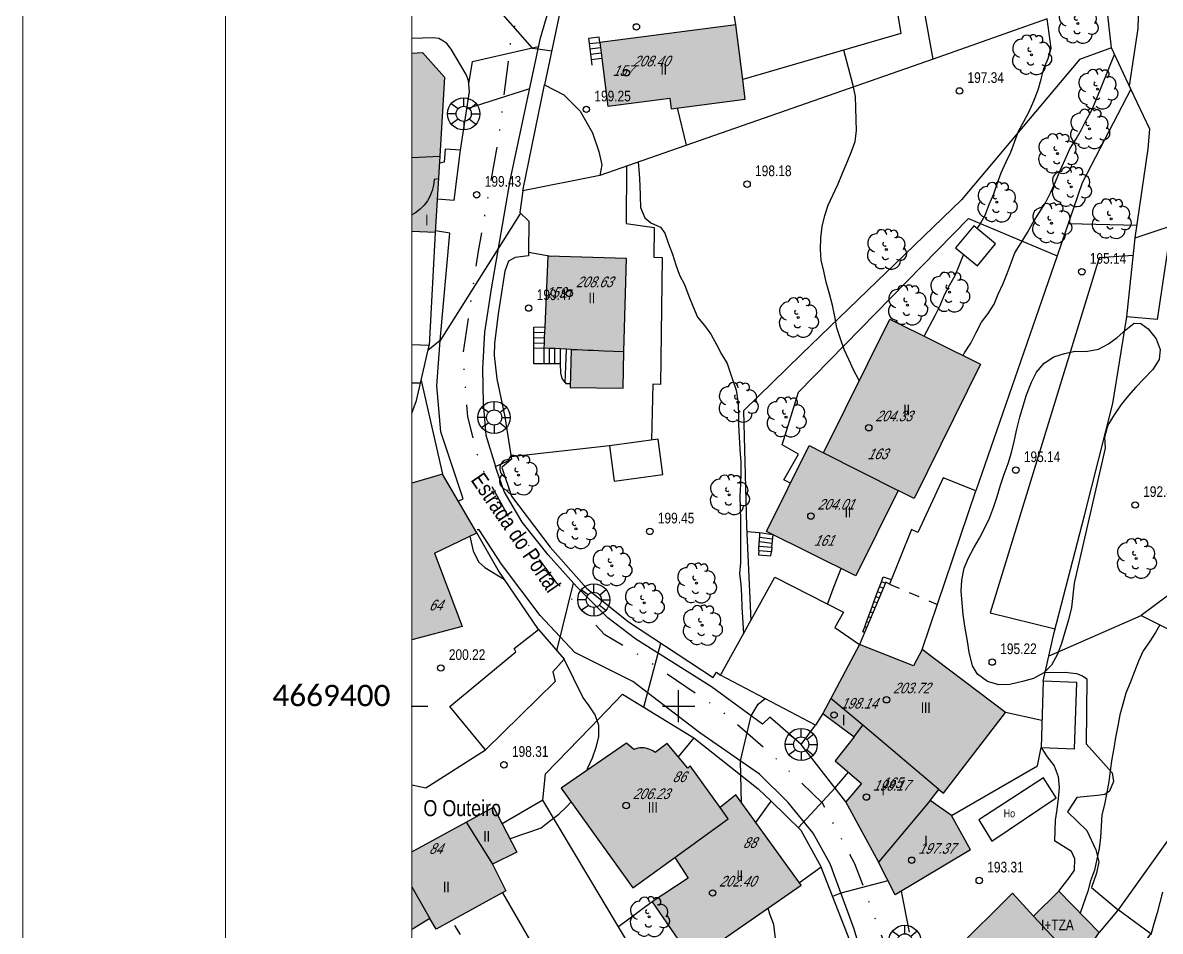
# Model space of a CAD drawing. Header units: metres. Extents: x 523239 to 523998, y 4669208 to 4669802.
# Drawn here: x 523238.5 to 523345.1, y 4669378.9 to 4669464.1 of the extents above; entities that cross this region are included whole.
import ezdxf
from ezdxf.enums import TextEntityAlignment as Align

# ---------------------------------------------------------------- set-up
doc = ezdxf.new("R2010")
doc.units = ezdxf.units.M
doc.header["$MEASUREMENT"] = 0
doc.header["$PDSIZE"] = -1
doc.linetypes.add('DISCONT', pattern=[2, 1, -1])
doc.linetypes.add('MORSE_D', pattern=[31.75, 12.7, -6.35, 0, -6.35, 0, -6.35])
for name, color, linetype in [('023000 Texto lugar', 7, 'Continuous'), ('031006 Cota terreno', 9, 'Continuous'), ('031007 Cota edificio', 7, 'Continuous'), ('032011 Curva cada 1 m', 40, 'Continuous'), ('032015 Curva cada 5 m', 34, 'Continuous'), ('033006 Texto cota terreno', 9, 'Continuous'), ('033007 Texto cota edificio', 9, 'Continuous'), ('052001 Edificacion', 2, 'Continuous'), ('052004 Porche Tejavana', 7, 'Continuous'), ('052006 Division alturas', 9, 'Continuous'), ('052007 Medianera principal', 7, 'Continuous'), ('052016 Cobertizo', 7, 'Continuous'), ('052019 Cubierta edificio auxiliar', 9, 'DISCONT'), ('052020 Edificacion alero', 2, 'Continuous'), ('052024 Horreo', 7, 'Continuous'), ('052027 Edificacion por pie_alero', 2, 'Continuous'), ('052028 Edificacion pie nuevo', 2, 'Continuous'), ('053000 Textos varios', 7, 'Continuous'), ('053006 Texto altura edificio', 7, 'Continuous'), ('053009 Texto altura edificio predominante', 7, 'Continuous'), ('063001 Texto via urbana', 7, 'Continuous'), ('063002 Texto portal', 7, 'Continuous'), ('072001 Borde aglomerado u hormigon', 7, 'Continuous'), ('072004 Bordillo Acera', 1, 'Continuous'), ('072013 Escaleras', 1, 'Continuous'), ('072027 Pavimento', 9, 'Continuous'), ('082001 Valla Alambrada', 7, 'ALAMBRADA'), ('082002 Muro Tapia', 6, 'Continuous'), ('082003 Puerta', 7, 'Continuous'), ('101001 Arbol', 3, 'Continuous'), ('102002 Zona arbolada', 3, 'MASA'), ('102006 Seto', 3, 'SETO'), ('141001 Farola baculo', 7, 'Continuous'), ('192006 Paso cebra', 9, 'Continuous'), ('202001 Eje Calle', 254, 'MORSE_D'), ('990001 Sombreados', 7, 'Continuous'), ('992007 Cuadricula', 7, 'Continuous'), ('993007 Textos cuadricula', 7, 'Continuous')]:
    doc.layers.add(name, color=color, linetype=linetype)
doc.layers.add('992006 Lineas cajetin', color=7, linetype='Continuous', lineweight=0)
doc.styles.add('Legend', font='calibri.ttf')
doc.styles.get("Standard").update_dxf_attribs({"font": 'arial.ttf'})
doc.linetypes.add('ALAMBRADA', pattern='A,3,[131,GEOGRAMA.SHX,S=0.5,R=0,X=0,Y=0],3', length=6)
doc.linetypes.add('MASA', pattern='A,0.0001,[130,GEOGRAMA.SHX,S=0.5,R=180,X=0,Y=0],-2.9', length=2.9001)
doc.linetypes.add('SETO', pattern='A,0,-1.2,1,[135,GEOGRAMA.SHX,S=0.4,R=0,X=0.5,Y=-0.5],1', length=3.2)

# ---------------------------------------------------------------- blocks, each defined once
blk = doc.blocks.new('COTAP')
at = {"color": 0}
blk.add_circle((0, 0), 0.3, dxfattribs=at)
blk = doc.blocks.new('ARBOL')
at = {"color": 0}
blk.add_circle((0, 0), 0.0939, dxfattribs=at)
for centre, radius, start, end in [((-0.9, 0.61), 0.852, 92.28, 254.58), ((-0.45, 1.37), 0.48, 359.2878, 173.6078), ((0.16, 1.55), 0.336, 23.1565, 160.4665), ((0.7, 1.41), 0.384, 301.578, 139.328), ((1.05, 0.46), 0.708, 319.8556, 114.7656), ((-0.15, 0.51), 0.192, 119.14, 310.56), ((1.31, -0.4), 0.612, 235.5275, 62.0275), ((-0.89, -0.54), 0.888, 142.64, 266.54), ((-0.06, -0.61), 0.336, 189.64, 323.88), ((0.48, -1), 0.852, 224.67, 0.24), ((-0.48, -1.08), 0.72, 213.78, 295.32)]:
    blk.add_arc(centre, radius, start, end, dxfattribs=at)
blk = doc.blocks.new('FAROLAG')
at = {"color": 0}
for p, q in [((0, 0.71), (0, 1.51)), ((-0.71, 0), (-1.51, 0)), ((-1.17, 0.96), (-0.51, 0.49)), ((1.17, 0.95), (0.55, 0.45)), ((0.71, 0), (1.51, 0)), ((-1.17, -0.95), (-0.51, -0.48)), ((0, -0.71), (0, -1.51)), ((1.13, -1), (0.51, -0.49))]:
    blk.add_line(p, q, dxfattribs=at)
for radius in [1.51, 0.71]:
    blk.add_circle((0, 0), radius, dxfattribs=at)

msp = doc.modelspace()

# ---------------------------------------------------------------- hatches: boundary and pattern name
at = {"layer": '990001 Sombreados', "true_color": 0xafafaf}
for points in [[(523305.35, 4669463.85), (523292.61, 4669462.22), (523292.67, 4669461.73), (523292.74, 4669461.23), (523292.8, 4669460.73), (523292.87, 4669460.22), (523293.37, 4669456.25), (523299.18, 4669457), (523299.31, 4669456), (523306.24, 4669456.89), (523306, 4669458.75)], [(523275, 4669461.22), (523275, 4669451.43), (523277.62, 4669451.55), (523278.05, 4669458.95), (523276.01, 4669461.26)], [(523275, 4669451.43), (523277.62, 4669451.55), (523277.2, 4669444.39), (523275, 4669444.49)], [(523287.76, 4669442.18), (523287.48, 4669435.55), (523287.46, 4669435.05), (523287.44, 4669434.55), (523287.42, 4669434.05), (523287.4, 4669433.55), (523287.9, 4669433.53), (523288.4, 4669433.51), (523288.93, 4669433.48), (523289.49, 4669433.46), (523289.93, 4669433.44), (523289.84, 4669429.87), (523294.81, 4669429.8), (523294.85, 4669433.24), (523295.12, 4669441.95)], [(523320.55, 4669420.23), (523322.06, 4669419.48), (523328.29, 4669432.06), (523319.77, 4669436.28), (523313.56, 4669423.76)], [(523320.55, 4669420.23), (523316.59, 4669412.22), (523308.24, 4669416.37), (523312.23, 4669424.42), (523313.56, 4669423.76)], [(523275, 4669406.21), (523275, 4669420.89), (523277.86, 4669421.76), (523281.1, 4669416.25), (523277.11, 4669414.35), (523279.71, 4669407.47)], [(523314.26, 4669400.73), (523316.95, 4669405.77), (523322.01, 4669403.79), (523322.82, 4669405.31), (523330.62, 4669399.42), (523324.8, 4669391.83), (523324.39, 4669392.18), (523317.24, 4669398.21)], [(523316.45, 4669397.12), (523317.24, 4669398.21), (523314.26, 4669400.73), (523313.5, 4669399.3)], [(523316.45, 4669397.12), (523314.66, 4669394.87), (523317.12, 4669392.76), (523315.67, 4669391.03), (523318.72, 4669385.41), (523318.73, 4669385.39), (523323.56, 4669391.16), (523324.39, 4669392.18), (523317.24, 4669398.21)], [(523303.9, 4669390.49), (523301.09, 4669394.41), (523300.85, 4669394.18), (523298.91, 4669396.51), (523297.79, 4669395.66), (523297.63, 4669395.77), (523297.47, 4669395.87), (523297.29, 4669395.95), (523297.11, 4669396.01), (523296.92, 4669396.05), (523296.73, 4669396.08), (523296.54, 4669396.09), (523296.35, 4669396.08), (523296.16, 4669396.05), (523295.98, 4669396), (523295.8, 4669395.93), (523295.1, 4669396.54), (523288.99, 4669392.32), (523295.71, 4669382.97), (523299.64, 4669385.81), (523304.65, 4669389.44)], [(523303.9, 4669390.49), (523305.35, 4669391.69), (523311.49, 4669383.21), (523301.3, 4669376.15), (523297.51, 4669381.66), (523300.9, 4669383.89), (523299.64, 4669385.81), (523304.65, 4669389.44)], [(523275, 4669383.06), (523275, 4669386.35), (523280.08, 4669389.12), (523282.66, 4669390.52), (523283.46, 4669388.96), (523284.83, 4669386.31), (523282.56, 4669385.19), (523283.82, 4669382.68), (523278.75, 4669379.92), (523277.27, 4669379.11), (523276.7, 4669380.1)], [(523318.73, 4669385.39), (523320.27, 4669382.33), (523327.33, 4669386.52), (523325.57, 4669389.76), (523323.56, 4669391.16)], [(523275, 4669379.06), (523275, 4669383.06), (523276.7, 4669380.1), (523275.22, 4669379.2)], [(523339.4, 4669378.77), (523335.62, 4669382.65), (523333.26, 4669380.32), (523331.27, 4669382.48), (523325.86, 4669377.09), (523325.14, 4669376.38), (523326.23, 4669375), (523324.67, 4669373.51), (523328.71, 4669368.74), (523330.22, 4669370.28), (523330.88, 4669370.94), (523336.59, 4669376.73), (523337.49, 4669375.93)]]:
    msp.add_hatch(color=253, dxfattribs=at).paths.add_polyline_path(points, flags=0)

# ---------------------------------------------------------------- linework, layer by layer
at = {"layer": '032011 Curva cada 1 m'}
for points, elevation in [([(523344.07, 4669482.08), (523344.19, 4669480.58), (523344.2, 4669479.47), (523344.2, 4669478.41), (523344.19, 4669477.38), (523344.13, 4669476.36), (523344.03, 4669475.26), (523343.92, 4669474.26), (523343.85, 4669473.16), (523343.76, 4669472), (523343.69, 4669470.95), (523343.57, 4669469.93), (523343.43, 4669468.75), (523343.34, 4669467.71), (523343.27, 4669466.64), (523343.17, 4669465.63), (523343.06, 4669464.61), (523343.02, 4669463.51), (523342.22, 4669458.15)], 194), ([(523276.45, 4669472.9), (523286.29, 4669461.69), (523286.8, 4669461.61), (523288.11, 4669461.44)], 199), ([(523327.97, 4669444.77), (523328.18, 4669445.1), (523328.71, 4669446.01), (523329.09, 4669447.03), (523329.53, 4669448.03), (523329.88, 4669449.04), (523330.21, 4669449.99), (523330.69, 4669451.03), (523331.12, 4669451.94), (523331.48, 4669452.88), (523331.83, 4669453.9), (523332.35, 4669454.81), (523332.85, 4669455.73), (523333.27, 4669456.75), (523333.67, 4669457.76), (523333.97, 4669458.76), (523334.22, 4669459.78), (523334.63, 4669460.71), (523334.9, 4669461.68), (523334.51, 4669464.42)], 197), ([(523316.92, 4669430.54), (523316.38, 4669431.52), (523315.95, 4669432.5), (523315.51, 4669433.42), (523315.16, 4669434.42), (523314.82, 4669435.45), (523314.63, 4669436.52), (523314.41, 4669437.58), (523314.14, 4669438.65), (523313.83, 4669439.74), (523313.59, 4669440.77), (523313.34, 4669441.79), (523313.3, 4669442.82), (523313.31, 4669443.91), (523313.43, 4669444.96), (523313.68, 4669445.99), (523314.01, 4669446.97), (523314.46, 4669447.89), (523314.94, 4669448.96), (523315.36, 4669449.97), (523315.79, 4669451), (523316.19, 4669451.98), (523316.54, 4669452.92), (523316.66, 4669453.95), (523316.63, 4669454.97), (523316.59, 4669456.1), (523316.57, 4669457.15), (523316.35, 4669458.17), (523315.46, 4669461.49)], 198), ([(523326.66, 4669432.87), (523326.78, 4669433.12), (523327.36, 4669434.01), (523327.88, 4669435.02), (523328.37, 4669435.99), (523329.01, 4669436.8), (523329.57, 4669437.68), (523329.95, 4669438.62), (523330.41, 4669439.62), (523330.79, 4669440.56), (523331.16, 4669441.55), (523331.51, 4669442.49), (523332.08, 4669443.42), (523332.67, 4669444.41), (523333.18, 4669445.3), (523333.77, 4669446.24), (523334.38, 4669447.18), (523334.87, 4669448.17), (523335.3, 4669449.16), (523335.74, 4669450.22), (523336.2, 4669451.24), (523336.66, 4669452.23), (523337.21, 4669453.12), (523337.7, 4669454), (523338.18, 4669454.92), (523338.7, 4669455.86), (523339.13, 4669456.84), (523340.84, 4669461.08)], 196), ([(523296.2, 4669450.98), (523296.3, 4669449.92), (523296.36, 4669448.85), (523296.38, 4669447.8), (523296.44, 4669446.75), (523296.84, 4669445.78), (523297.39, 4669445.32), (523298.31, 4669444.91), (523298.69, 4669444.33), (523299.05, 4669443.35), (523299.42, 4669442.36), (523299.75, 4669441.36), (523300.09, 4669440.41), (523300.54, 4669439.51), (523300.95, 4669438.43), (523301.36, 4669437.42), (523301.77, 4669436.45), (523302.43, 4669435.67), (523303.03, 4669434.86), (523303.55, 4669433.91), (523304.01, 4669433), (523304.55, 4669432.13), (523304.59, 4669432.02), (523305.05, 4669430.61), (523305.4, 4669429.61), (523305.55, 4669428.6), (523305.61, 4669427.48), (523305.62, 4669426.34), (523305.68, 4669425.25), (523305.73, 4669424.07), (523305.82, 4669422.91), (523305.82, 4669421.83), (523305.78, 4669420.81), (523305.74, 4669419.68), (523305.76, 4669418.6), (523305.8, 4669417.48), (523305.78, 4669416.45), (523305.79, 4669415.43), (523305.79, 4669414.43), (523305.79, 4669413.43), (523305.71, 4669412.43), (523305.82, 4669411.41), (523305.89, 4669410.36), (523305.93, 4669409.32), (523306.07, 4669406.77)], 199), ([(523285.17, 4669446.22), (523277.66, 4669434.27), (523276.51, 4669433.33)], 199), ([(523323, 4669434.68), (523324.03, 4669436.61), (523324.49, 4669437.57), (523324.92, 4669438.56), (523325.4, 4669439.5), (523325.91, 4669440.36), (523326.3, 4669441.38), (523326.7, 4669442.31), (523326.71, 4669442.34)], 197), ([(523275.88, 4669430.54), (523277.86, 4669421.76)], 199), ([(523280.43, 4669415.93), (523280.76, 4669414.52), (523281.28, 4669413.49), (523281.85, 4669413.01), (523283.69, 4669411.87)], 199), ([(523313.96, 4669409.56), (523314.1, 4669409.98), (523314.48, 4669411), (523314.85, 4669411.98), (523315.22, 4669412.9)], 196), ([(523288.6, 4669405.19), (523290.14, 4669411.53)], 198), ([(523345.09, 4669407.62), (523344.67, 4669406.89), (523344.1, 4669406.04), (523343.52, 4669405.18), (523343.08, 4669404.21), (523342.71, 4669403.24), (523342.29, 4669402.2), (523341.89, 4669401.21), (523341.62, 4669400.18), (523341.34, 4669399.2), (523341.15, 4669398.17), (523340.94, 4669397.05), (523340.77, 4669396.07), (523340.58, 4669395.06), (523340.43, 4669393.95), (523340.29, 4669392.93), (523340.11, 4669391.91), (523339.9, 4669390.79), (523339.64, 4669389.8), (523339.58, 4669388.75), (523339.53, 4669387.69), (523339.39, 4669386.65), (523339.19, 4669385.65), (523338.97, 4669384.63), (523338.57, 4669383.64), (523338.32, 4669382.67), (523337.61, 4669380.6)], 192), ([(523296.73, 4669399.92), (523298.34, 4669405.91)], 197), ([(523291.4, 4669393.98), (523291.49, 4669394.23), (523291.92, 4669395.17), (523292.28, 4669396.16), (523292.53, 4669397.13), (523292.51, 4669398.2), (523292.19, 4669399.2), (523291.62, 4669400.03), (523291.02, 4669400.84), (523289.27, 4669404.42)], 198), ([(523305.9, 4669390.92), (523305.78, 4669394.87), (523306.79, 4669399.09), (523307.46, 4669400.18), (523308.09, 4669400.72)], 196), ([(523333.95, 4669396.12), (523334.52, 4669395.25), (523335.18, 4669394.4), (523335.57, 4669393.4), (523335.64, 4669392.38), (523335.56, 4669391.35), (523335.42, 4669390.32), (523335.26, 4669389.31), (523335.21, 4669387.37)], 193), ([(523284.19, 4669387.55), (523285.12, 4669387.91), (523286.14, 4669388.26), (523287.11, 4669388.61), (523287.91, 4669389.21), (523288.78, 4669389.88), (523289.53, 4669390.58), (523289.92, 4669391.03)], 198), ([(523319.61, 4669383.63), (523315.2, 4669382.46), (523314.42, 4669382.17)], 194), ([(523345.34, 4669382.58), (523345.08, 4669381.59), (523344.83, 4669380.62), (523344.53, 4669379.59), (523344.23, 4669378.55)], 191), ([(523309.13, 4669374.16), (523309.15, 4669374.26), (523309.23, 4669375.27), (523309.26, 4669376.36), (523309.2, 4669377.42), (523309.03, 4669378.47), (523308.91, 4669379.52), (523308.55, 4669380.5), (523308.39, 4669381.06)], 196)]:
    msp.add_lwpolyline(points, dxfattribs=dict(at, elevation=elevation))
at = {"layer": '032015 Curva cada 5 m', "elevation": 195}
msp.add_lwpolyline([(523311.23, 4669388.62), (523314.66, 4669392.33), (523315.9, 4669393.8)], dxfattribs=at)
at = {"layer": '052001 Edificacion', "flags": 128}
msp.add_lwpolyline([(523275, 4669386.35), (523280.08, 4669389.12), (523282.66, 4669390.52), (523283.46, 4669388.96)], dxfattribs=at)
at = {"layer": '052004 Porche Tejavana', "flags": 128}
for points in [[(523292.61, 4669449.73), (523285.4, 4669448.29), (523287.44, 4669458.24), (523289.25, 4669457.31), (523290.76, 4669455.76), (523291.92, 4669453.75), (523292.52, 4669451.99), (523292.8, 4669450.75), (523292.61, 4669449.73)], [(523346.14, 4669445.01), (523344.83, 4669436.24), (523341.99, 4669436.5), (523342.78, 4669443.89), (523346.14, 4669445.01)], [(523298.08, 4669425.02), (523293.51, 4669424.4), (523293.96, 4669421.09), (523298.53, 4669421.71), (523298.08, 4669425.02)], [(523322.82, 4669405.31), (523327.84, 4669420.18), (523324.78, 4669421.41), (523322.4, 4669416.28), (523321.82, 4669416.57), (523319.75, 4669411.45), (523319.4, 4669411.61), (523316.95, 4669405.77)], [(523356.16, 4669407.56), (523350.49, 4669409.95), (523350.93, 4669412.36), (523352.52, 4669414.04), (523351.87, 4669414.84), (523343.32, 4669408.5), (523352.49, 4669403.92), (523353.51, 4669406.04), (523356.15, 4669405), (523357.04, 4669406.87)], [(523313.5, 4669399.3), (523312.83, 4669398.21), (523303.93, 4669402.92), (523309.01, 4669412.08), (523315.44, 4669408.81), (523314.64, 4669407.37), (523316.95, 4669405.77)], [(523337.09, 4669396.01), (523337.31, 4669402.22), (523334.16, 4669402.33), (523333.95, 4669396.12), (523337.09, 4669396.01)], [(523307.24, 4669389.08), (523308.67, 4669391.09), (523311.46, 4669388.39), (523313.35, 4669384.91)], [(523313.35, 4669384.91), (523311.33, 4669383.43)]]:
    msp.add_lwpolyline(points, dxfattribs=at)
at = {"layer": '052006 Division alturas', "flags": 128}
for points in [[(523277.5, 4669449.42), (523277.1, 4669449.36), (523277.04, 4669448.84), (523276.91, 4669448.33), (523276.72, 4669447.84), (523276.46, 4669447.38), (523276.15, 4669446.95), (523275.78, 4669446.58), (523275.36, 4669446.25), (523275, 4669446.05)], [(523289.93, 4669433.44), (523289.99, 4669433.44), (523290.49, 4669433.42), (523290.98, 4669433.4), (523291.48, 4669433.38), (523291.98, 4669433.36), (523292.48, 4669433.34), (523292.98, 4669433.32), (523294.85, 4669433.24)], [(523280.08, 4669389.12), (523282.56, 4669385.19)], [(523333.26, 4669380.32), (523336.59, 4669376.73)]]:
    msp.add_lwpolyline(points, dxfattribs=at)
at = {"layer": '052007 Medianera principal', "flags": 128}
for points in [[(523275, 4669451.43), (523277.62, 4669451.55)], [(523313.56, 4669423.76), (523320.55, 4669420.23)], [(523317.24, 4669398.21), (523314.26, 4669400.73)], [(523316.45, 4669397.12), (523317.24, 4669398.21)], [(523324.39, 4669392.18), (523317.24, 4669398.21)], [(523299.64, 4669385.81), (523304.65, 4669389.44), (523303.9, 4669390.49)], [(523323.56, 4669391.16), (523318.73, 4669385.39)], [(523275, 4669383.06), (523276.7, 4669380.1)]]:
    msp.add_lwpolyline(points, dxfattribs=at)
at = {"layer": '052016 Cobertizo', "flags": 128}
for points in [[(523319.9, 4669468.56), (523320.83, 4669463.05), (523306, 4669458.75)], [(523305.35, 4669463.85), (523304.88, 4669466.77), (523306.83, 4669467.04)], [(523327.99, 4669441.29), (523329.69, 4669443.35), (523327.66, 4669445.03), (523325.95, 4669442.97), (523327.99, 4669441.29)], [(523277.2, 4669444.39), (523276.62, 4669433.81), (523275, 4669433.88)], [(523289.27, 4669404.42), (523288.21, 4669403.22), (523288.42, 4669402.3), (523281.91, 4669395.9), (523278.56, 4669399.96), (523284.76, 4669405.09), (523284.58, 4669405.41), (523286.86, 4669407.19), (523289.27, 4669404.42)], [(523283.49, 4669382.5), (523288.82, 4669373.31), (523289.41, 4669373.59), (523292.41, 4669368.5), (523290.76, 4669367.73), (523293.04, 4669364.07), (523291.56, 4669363.26), (523294.83, 4669358.12), (523294.06, 4669357.55), (523294.27, 4669357.1), (523290.84, 4669354.6), (523285.06, 4669362.89)], [(523337.71, 4669376.26), (523340.81, 4669373.86), (523344.23, 4669378.66), (523341.17, 4669380.92), (523339.4, 4669378.77)]]:
    msp.add_lwpolyline(points, dxfattribs=at)
at = {"layer": '052019 Cubierta edificio auxiliar', "flags": 128}
for points in [[(523319.75, 4669411.45), (523324.25, 4669409.54)], [(523282.66, 4669373.45), (523278.75, 4669379.92)]]:
    msp.add_lwpolyline(points, dxfattribs=at)
at = {"layer": '052020 Edificacion alero', "flags": 128}
for points in [[(523277.2, 4669444.39), (523275, 4669444.49)], [(523313.56, 4669423.76), (523319.77, 4669436.28), (523328.29, 4669432.06), (523322.06, 4669419.48), (523320.55, 4669420.23)], [(523308.24, 4669416.37), (523312.23, 4669424.42), (523313.56, 4669423.76)], [(523320.55, 4669420.23), (523316.59, 4669412.22), (523308.24, 4669416.37)], [(523277.11, 4669414.35), (523279.71, 4669407.47), (523275, 4669406.21)], [(523324.39, 4669392.18), (523324.8, 4669391.83), (523330.62, 4669399.42), (523322.82, 4669405.31), (523322.01, 4669403.79), (523316.95, 4669405.77), (523314.26, 4669400.73)], [(523314.26, 4669400.73), (523313.5, 4669399.3), (523316.45, 4669397.12)], [(523316.45, 4669397.12), (523314.66, 4669394.87), (523317.12, 4669392.76), (523315.67, 4669391.03)], [(523303.9, 4669390.49), (523301.09, 4669394.41), (523300.85, 4669394.18), (523298.91, 4669396.51), (523297.79, 4669395.66), (523297.63, 4669395.77), (523297.47, 4669395.87), (523297.29, 4669395.95), (523297.11, 4669396.01), (523296.92, 4669396.05), (523296.73, 4669396.08), (523296.54, 4669396.09), (523296.35, 4669396.08), (523296.16, 4669396.05), (523295.98, 4669396), (523295.8, 4669395.93), (523295.1, 4669396.54), (523288.99, 4669392.32)], [(523288.99, 4669392.32), (523295.71, 4669382.97), (523299.64, 4669385.81)], [(523299.64, 4669385.81), (523300.9, 4669383.89), (523297.51, 4669381.66), (523301.3, 4669376.15), (523311.49, 4669383.21), (523305.35, 4669391.69), (523303.9, 4669390.49)], [(523323.56, 4669391.16), (523324.39, 4669392.18)], [(523327.33, 4669386.52), (523325.57, 4669389.76), (523323.56, 4669391.16)]]:
    msp.add_lwpolyline(points, dxfattribs=at)
at = {"layer": '052024 Horreo', "flags": 128}
msp.add_lwpolyline([(523335.38, 4669391.41), (523334.18, 4669393.29), (523328.11, 4669389.33), (523329.34, 4669387.36), (523335.38, 4669391.41)], dxfattribs=at)
at = {"layer": '052027 Edificacion por pie_alero', "flags": 128}
for points in [[(523305.35, 4669463.85), (523292.61, 4669462.22), (523292.67, 4669461.73), (523292.74, 4669461.23), (523292.8, 4669460.73), (523292.87, 4669460.22), (523293.37, 4669456.25), (523299.18, 4669457), (523299.31, 4669456), (523306.24, 4669456.89), (523306, 4669458.75), (523305.35, 4669463.85)], [(523289.93, 4669433.44), (523289.49, 4669433.46), (523288.93, 4669433.48), (523288.4, 4669433.51), (523287.9, 4669433.53), (523287.4, 4669433.55), (523287.42, 4669434.05), (523287.44, 4669434.55), (523287.46, 4669435.05), (523287.48, 4669435.55), (523287.76, 4669442.18)], [(523283.46, 4669388.96), (523284.83, 4669386.31), (523282.56, 4669385.19), (523283.82, 4669382.68), (523278.75, 4669379.92), (523277.27, 4669379.11), (523276.7, 4669380.1)], [(523339.4, 4669378.77), (523335.62, 4669382.65), (523333.26, 4669380.32), (523331.27, 4669382.48), (523325.86, 4669377.09), (523325.14, 4669376.38), (523326.23, 4669375), (523324.67, 4669373.51), (523328.71, 4669368.74), (523330.22, 4669370.28), (523330.88, 4669370.94), (523336.59, 4669376.73), (523337.49, 4669375.93), (523339.4, 4669378.77)], [(523276.7, 4669380.1), (523275.22, 4669379.2), (523275, 4669379.06)]]:
    msp.add_lwpolyline(points, dxfattribs=at)
at = {"layer": '052028 Edificacion pie nuevo', "flags": 128}
for points in [[(523275, 4669461.22), (523276.01, 4669461.26), (523278.05, 4669458.95), (523277.62, 4669451.55)], [(523277.62, 4669451.55), (523277.2, 4669444.39)], [(523289.93, 4669433.44), (523289.84, 4669429.87), (523294.81, 4669429.8), (523294.85, 4669433.24), (523295.12, 4669441.95), (523287.76, 4669442.18)], [(523277.11, 4669414.35), (523281.1, 4669416.25), (523277.86, 4669421.76), (523275, 4669420.89)], [(523318.73, 4669385.39), (523318.72, 4669385.41), (523315.67, 4669391.03)], [(523327.33, 4669386.52), (523320.27, 4669382.33), (523318.73, 4669385.39)]]:
    msp.add_lwpolyline(points, dxfattribs=at)
at = {"layer": '072001 Borde aglomerado u hormigon', "flags": 128}
for points in [[(523279.35, 4669419.21), (523279.82, 4669419.44), (523277.72, 4669425.7), (523277.33, 4669430.02), (523277.66, 4669434.27), (523278.57, 4669444.34)], [(523311.48, 4669396.41), (523308.53, 4669398.97), (523307.87, 4669398.3), (523303.07, 4669401.82), (523295.99, 4669406.29), (523293.38, 4669408.27), (523290.45, 4669411.18), (523287.76, 4669414.19), (523285.34, 4669417.26), (523283.64, 4669420.12), (523282.96, 4669422.1), (523282.84, 4669422.48)], [(523318.59, 4669371.86), (523316.44, 4669379.09), (523314.18, 4669385.23), (523312.59, 4669388.1), (523310.26, 4669390.97), (523307.58, 4669393.62), (523301.99, 4669397.51), (523295.72, 4669402.31), (523290.26, 4669405.03), (523287.03, 4669408.49), (523283.4, 4669413.32), (523281.3, 4669416.53), (523281.11, 4669416.54)], [(523311.48, 4669396.41), (523312.83, 4669398.21)], [(523315.67, 4669391.03), (523311.48, 4669396.41)]]:
    msp.add_lwpolyline(points, dxfattribs=at)
at = {"layer": '072004 Bordillo Acera', "flags": 128}
for points in [[(523318.55, 4669561.16), (523317.04, 4669561.84), (523311.54, 4669538.69), (523308.96, 4669527.38), (523306.43, 4669514.85), (523303.9, 4669507.14), (523298.86, 4669491.48), (523293.1, 4669472.68), (523288.02, 4669466.01), (523286.99, 4669462.5), (523284.22, 4669449.42), (523282.44, 4669439.13), (523281.81, 4669435.07), (523281.62, 4669431.63), (523281.67, 4669428.4), (523281.95, 4669425.39), (523282.84, 4669422.48), (523284.34, 4669423.14)], [(523279.57, 4669452.12), (523280.39, 4669457.62), (523280.3, 4669458.64), (523280.1, 4669459.2), (523278.69, 4669461.59), (523278.28, 4669462.12), (523277.91, 4669462.36), (523277.53, 4669462.58), (523277, 4669462.64), (523275, 4669462.57)]]:
    msp.add_lwpolyline(points, dxfattribs=at)
at = {"layer": '072013 Escaleras', "flags": 128}
for points in [[(523291.62, 4669462.1), (523292.61, 4669462.22), (523292.55, 4669462.72), (523291.56, 4669462.59), (523291.62, 4669462.1)], [(523291.62, 4669462.1), (523291.68, 4669461.6)], [(523291.68, 4669461.6), (523292.67, 4669461.73)], [(523291.68, 4669461.6), (523291.75, 4669461.1)], [(523291.75, 4669461.1), (523292.74, 4669461.23)], [(523291.75, 4669461.1), (523291.81, 4669460.61)], [(523291.81, 4669460.61), (523292.8, 4669460.73)], [(523291.81, 4669460.61), (523291.87, 4669460.09)], [(523286.42, 4669435.04), (523286.42, 4669435.54), (523287.48, 4669435.55)], [(523286.42, 4669435.04), (523287.46, 4669435.05)], [(523286.42, 4669434.54), (523286.42, 4669435.04)], [(523286.42, 4669434.54), (523287.44, 4669434.55)], [(523286.42, 4669434.04), (523286.42, 4669434.54)], [(523286.42, 4669434.04), (523287.42, 4669434.05)], [(523286.42, 4669433.54), (523286.42, 4669434.04)], [(523287.41, 4669432.09), (523287.4, 4669433.55), (523286.42, 4669433.54)], [(523287.41, 4669432.09), (523286.42, 4669432.09), (523286.42, 4669433.54)], [(523287.91, 4669432.08), (523287.9, 4669433.53)], [(523288.41, 4669432.08), (523288.4, 4669433.51)], [(523288.94, 4669432.08), (523288.93, 4669433.48)], [(523289.36, 4669430.33), (523289.42, 4669431.85), (523289.49, 4669433.46)], [(523287.91, 4669432.08), (523287.41, 4669432.09)], [(523288.41, 4669432.08), (523287.91, 4669432.08)], [(523288.94, 4669432.08), (523288.41, 4669432.08)], [(523289.36, 4669430.33), (523289.1, 4669430.7), (523288.96, 4669431.26), (523288.94, 4669432.08)], [(523289.36, 4669430.33), (523289.43, 4669430.23), (523289.86, 4669430.23)], [(523308.73, 4669414.89), (523308.84, 4669416.07), (523307.56, 4669416.26), (523307.53, 4669415.43)], [(523307.55, 4669415.84), (523308.8, 4669415.68)], [(523307.5, 4669414.6), (523307.53, 4669415.43)], [(523307.52, 4669415.01), (523308.73, 4669414.89)], [(523307.53, 4669415.43), (523308.76, 4669415.28)], [(523308.73, 4669414.89), (523308.69, 4669414.49)], [(523307.5, 4669414.6), (523307.49, 4669414.18), (523308.65, 4669414.1), (523308.69, 4669414.49)], [(523307.5, 4669414.6), (523308.69, 4669414.49)], [(523318.81, 4669411.19), (523318.99, 4669411.66)], [(523318.99, 4669411.66), (523319.16, 4669412.13), (523319.91, 4669411.86)], [(523319.36, 4669411.52), (523318.99, 4669411.66)], [(523318.29, 4669409.78), (523318.64, 4669410.72)], [(523318.64, 4669410.72), (523318.81, 4669411.19)], [(523318.98, 4669410.6), (523318.64, 4669410.72)], [(523319.17, 4669411.06), (523318.81, 4669411.19)], [(523318.12, 4669409.31), (523318.29, 4669409.78)], [(523318.59, 4669409.67), (523318.29, 4669409.78)], [(523318.78, 4669410.14), (523318.47, 4669410.25)], [(523317.61, 4669407.91), (523318.12, 4669409.31)], [(523318.01, 4669408.29), (523317.78, 4669408.37)], [(523318.2, 4669408.75), (523317.95, 4669408.84)], [(523318.39, 4669409.21), (523318.12, 4669409.31)], [(523317.43, 4669406.91), (523317.26, 4669406.97), (523317.43, 4669407.44)], [(523317.43, 4669407.44), (523317.61, 4669407.91)], [(523317.62, 4669407.37), (523317.43, 4669407.44)], [(523317.81, 4669407.83), (523317.61, 4669407.91)]]:
    msp.add_lwpolyline(points, dxfattribs=at)
at = {"layer": '072027 Pavimento', "flags": 128}
for points in [[(523295.12, 4669450.61), (523295.08, 4669445.23), (523297.72, 4669444.87), (523297.68, 4669442.1), (523298.46, 4669442.07), (523298.29, 4669430.15), (523297.58, 4669430.19), (523297.46, 4669424.94)], [(523342.95, 4669445.04), (523336.51, 4669445.22)], [(523342.6, 4669442.25), (523339.41, 4669442.01), (523329.2, 4669408.74), (523335.28, 4669407.25)], [(523293.51, 4669424.4), (523284.31, 4669423.36)], [(523334.35, 4669403.16), (523336.22, 4669403.19), (523337.27, 4669403.05), (523337.84, 4669402.85), (523338.23, 4669402.57), (523338.19, 4669396.46), (523340.61, 4669393.74), (523340.73, 4669392.93), (523340.38, 4669392.04), (523339.94, 4669391.73), (523339.23, 4669391.63), (523337.29, 4669391.44), (523336.43, 4669390.08), (523338.23, 4669388.33), (523339.08, 4669386.52), (523339.36, 4669385.41), (523339.15, 4669384.33), (523338.67, 4669383), (523341.17, 4669380.92)], [(523334.04, 4669398.67), (523330.62, 4669399.42)]]:
    msp.add_lwpolyline(points, dxfattribs=at)
at = {"layer": '082001 Valla Alambrada', "flags": 128}
for points in [[(523323.84, 4669460.66), (523322.22, 4669469.63)], [(523340.55, 4669461.7), (523340.03, 4669466.46)], [(523334.51, 4669464.42), (523323.84, 4669460.66)], [(523340.55, 4669461.7), (523337.57, 4669460.6), (523326.51, 4669447.46), (523311.51, 4669432.98), (523306.08, 4669427.67), (523306.37, 4669416.88), (523306.76, 4669408.03)], [(523342.37, 4669457.85), (523340.55, 4669461.7)], [(523323.84, 4669460.66), (523313.3, 4669456.95), (523292.61, 4669449.73)], [(523342.37, 4669457.85), (523337.82, 4669449.04), (523335.47, 4669442.21)], [(523344, 4669452.23), (523344.14, 4669454.09), (523342.37, 4669457.85)], [(523300.74, 4669452.57), (523299.89, 4669456.08)], [(523309.7, 4669424.49), (523311.23, 4669429.43), (523327.15, 4669445.72), (523335.47, 4669442.21)], [(523335.47, 4669442.21), (523334.04, 4669438.06), (523327.84, 4669420.18)]]:
    msp.add_lwpolyline(points, dxfattribs=at)
at = {"layer": '082002 Muro Tapia', "flags": 128}
for points in [[(523304.88, 4669466.77), (523295.61, 4669465.03), (523288.83, 4669464.9), (523287.44, 4669458.24)], [(523277.39, 4669447.57), (523278.98, 4669447.43), (523279.57, 4669452.12), (523278.11, 4669452.21), (523278.02, 4669450.98), (523277.58, 4669450.91)], [(523342.78, 4669443.89), (523344, 4669452.23)], [(523285.4, 4669448.29), (523285.12, 4669446.27), (523285.96, 4669445.46)], [(523278.57, 4669444.34), (523277.21, 4669444.57)], [(523284.67, 4669442.05), (523284.07, 4669441.71), (523283.72, 4669440.77), (523283.09, 4669436.78), (523282.74, 4669433.99), (523282.72, 4669432.86), (523282.98, 4669430.68), (523283.7, 4669427.11)], [(523334.16, 4669402.33), (523335.19, 4669406.92), (523338.02, 4669417.88), (523340.67, 4669428.38), (523341.99, 4669436.5)], [(523275.82, 4669430.27), (523276.62, 4669433.81)], [(523275.82, 4669430.27), (523275, 4669430.27)], [(523275.45, 4669428.64), (523275.82, 4669430.27)], [(523310.49, 4669420.91), (523309.84, 4669421.2), (523311.24, 4669423.63), (523309.7, 4669424.49)], [(523307.56, 4669416.26), (523306.39, 4669416.34)], [(523286.86, 4669407.19), (523283.09, 4669412.76)], [(523334.7, 4669404.73), (523343.32, 4669408.5)], [(523358.52, 4669405.18), (523341.17, 4669380.92)], [(523294.75, 4669401.13), (523301.42, 4669397.04), (523299.96, 4669395.25)], [(523294.36, 4669379.32), (523287.28, 4669391.19), (523287.54, 4669393.65), (523291.74, 4669398)], [(523275, 4669392.64), (523276.3, 4669392.34), (523281.91, 4669395.9)], [(523325.57, 4669389.76), (523333.61, 4669394.42), (523333.95, 4669396.12)], [(523307.46, 4669392.24), (523308.67, 4669391.09)], [(523335.62, 4669382.65), (523336.68, 4669384.04), (523337.08, 4669384.64), (523337.11, 4669385.68), (523336.8, 4669386.37), (523335.21, 4669387.37)], [(523323.08, 4669359.68), (523318.85, 4669369.45), (523316.59, 4669376.6), (523313.35, 4669384.91)], [(523297.51, 4669381.66), (523294.36, 4669379.32)], [(523309.64, 4669354.32), (523296.57, 4669375.62), (523294.36, 4669379.32)]]:
    msp.add_lwpolyline(points, dxfattribs=at)
at = {"layer": '082003 Puerta', "flags": 128}
for points in [[(523285.96, 4669445.46), (523285.94, 4669442.56)], [(523285.94, 4669442.56), (523285.94, 4669442.2), (523284.67, 4669442.05)], [(523285.94, 4669442.56), (523288.06, 4669442.17)], [(523275, 4669427.46), (523275.45, 4669428.64)], [(523283.7, 4669427.11), (523284.34, 4669423.14)], [(523283.09, 4669412.76), (523281.1, 4669416.25)], [(523291.74, 4669398), (523294.75, 4669401.13)], [(523301.42, 4669397.04), (523307.46, 4669392.24)], [(523287.28, 4669391.19), (523283.46, 4669388.96)], [(523320.84, 4669382.67), (523321.6, 4669378.81)]]:
    msp.add_lwpolyline(points, dxfattribs=at)
at = {"layer": '102002 Zona arbolada', "flags": 128}
msp.add_lwpolyline([(523337.07, 4669411.54), (523336.79, 4669409.25), (523336.51, 4669408.08), (523336.19, 4669406.95), (523335.88, 4669405.88), (523335.5, 4669404.88), (523334.92, 4669403.84), (523334.21, 4669403.12), (523333.25, 4669402.6), (523332.21, 4669402.3), (523331.02, 4669402.04), (523329.99, 4669402), (523328.95, 4669402.32), (523328.01, 4669402.99), (523327.52, 4669403.79), (523327.22, 4669405.05), (523327.05, 4669406.09), (523326.82, 4669407.51), (523326.65, 4669408.6), (523326.55, 4669409.67), (523326.48, 4669410.77), (523326.53, 4669411.8), (523326.75, 4669412.93), (523327.14, 4669413.91), (523327.65, 4669414.85), (523328.19, 4669415.75), (523328.67, 4669416.73), (523329.12, 4669417.63), (523329.5, 4669418.61), (523329.85, 4669419.64), (523330.16, 4669420.71), (523330.51, 4669421.75), (523330.86, 4669422.75), (523331.18, 4669423.79), (523331.43, 4669424.82), (523331.68, 4669425.95), (523331.97, 4669427.09), (523332.28, 4669428.15), (523332.6, 4669429.19), (523333.05, 4669430.36), (523333.52, 4669431.3), (523334.23, 4669432.14), (523335.16, 4669432.73), (523336.16, 4669433.06), (523337.16, 4669433.29), (523338.16, 4669433.26), (523339.33, 4669433.46), (523340.26, 4669433.95), (523341.07, 4669434.57), (523341.9, 4669435.26), (523342.67, 4669435.91), (523343.29, 4669435.88), (523344, 4669435.37), (523344.75, 4669434.43), (523345.11, 4669433.44), (523345.02, 4669432.5), (523344.44, 4669431.56), (523343.58, 4669430.68), (523342.84, 4669429.9), (523342.13, 4669429.12), (523341.46, 4669428.28), (523340.79, 4669427.3), (523340.21, 4669426.33), (523339.89, 4669425.2), (523339.97, 4669424.19), (523337.07, 4669411.54)], dxfattribs=at)
at = {"layer": '102006 Seto', "flags": 128}
msp.add_lwpolyline([(523284.34, 4669423.14), (523283.44, 4669422.38), (523284.35, 4669419.67), (523287.95, 4669414.89), (523291.36, 4669411.07), (523295.3, 4669407.92), (523303.22, 4669402.69), (523303.54, 4669403.19), (523303.93, 4669402.92)], dxfattribs=at)
at = {"layer": '192006 Paso cebra', "flags": 128}
for points in [[(523280.33, 4669458.32), (523280.67, 4669460.44), (523286.85, 4669461.82)], [(523286.01, 4669457.88), (523280.15, 4669456)]]:
    msp.add_lwpolyline(points, dxfattribs=at)
at = {"layer": '202001 Eje Calle', "ltscale": 0.25, "flags": 128}
msp.add_lwpolyline([(523537.63, 4669285), (523530.38, 4669288.6), (523525.53, 4669293.4), (523522.85, 4669299.37), (523522.81, 4669300), (523522.42, 4669306.03), (523522.79, 4669316.21), (523524.53, 4669326.61), (523525.53, 4669334.29), (523525.53, 4669343.82), (523525.22, 4669351.79), (523524.23, 4669361.72), (523523.48, 4669370.87), (523522.11, 4669379.4), (523521.01, 4669387.82), (523519.53, 4669401.67), (523517.47, 4669410.51), (523514.86, 4669414.25), (523511.06, 4669416.99), (523506.09, 4669423.28), (523495.4, 4669437.31), (523487.5, 4669446.46), (523480.42, 4669454.16), (523470.34, 4669465.67), (523465.49, 4669470.22), (523461.26, 4669472.83), (523458.02, 4669473.89), (523454.04, 4669474.7), (523451.98, 4669474.52), (523449, 4669473.77), (523444.49, 4669469.23), (523434.1, 4669454.22), (523430.55, 4669448.5), (523428.12, 4669444.76), (523421.17, 4669436.5), (523417.75, 4669433.52), (523413.53, 4669431.15), (523400.78, 4669424.68), (523392.46, 4669420.97), (523387.18, 4669418.94), (523382.56, 4669416.7), (523380.32, 4669413.06), (523376.26, 4669403.67), (523371.22, 4669390.25), (523367.44, 4669382.83), (523364.36, 4669377.79), (523359.04, 4669369.94), (523354, 4669363.08), (523348.54, 4669357.19), (523344.2, 4669354.39), (523340.28, 4669353.13), (523337.06, 4669353.83), (523332.02, 4669356.35), (523328.8, 4669358.59), (523325.86, 4669361.4), (523323.89, 4669364.79), (523321.61, 4669369.72), (523319.26, 4669377.85), (523316.52, 4669385.22), (523313.48, 4669390.91), (523308.55, 4669395.62), (523303.95, 4669399.61), (523296.43, 4669404.7), (523293.09, 4669406.68), (523288.6, 4669411.54), (523284.5, 4669417.01), (523281.39, 4669422.64), (523280.25, 4669427.12), (523279.79, 4669432.89), (523281.24, 4669442.64), (523283.21, 4669453.66), (523284.28, 4669462.39), (523285.61, 4669467.18)], dxfattribs=at)
at = {"layer": '992006 Lineas cajetin'}
for points in [[(523238.55, 4669802), (523997.55, 4669802), (523997.55, 4669208), (523238.55, 4669208)], [(523257.54, 4669797), (523992.55, 4669797), (523992.55, 4669275.32), (523257.54, 4669275.32)]]:
    msp.add_lwpolyline(points, close=True, dxfattribs=at)
msp.add_lwpolyline([(523275, 4669285), (523275, 4669785)], dxfattribs=at)
at = {"layer": '992007 Cuadricula'}
for points in [[(523300, 4669398.5), (523300, 4669401.5)], [(523275, 4669400), (523276.5, 4669400)], [(523298.5, 4669400), (523301.5, 4669400)]]:
    msp.add_lwpolyline(points, dxfattribs=at)
at = {"layer": '993007 Textos cuadricula'}
msp.add_point((523275, 4669400), dxfattribs=at)

# ---------------------------------------------------------------- block references
at = {"layer": '031006 Cota terreno'}
for p in [(523296.04, 4669463.67, 199.8), (523326.31, 4669457.67, 197.34), (523291.35, 4669455.94, 199.25), (523306.41, 4669448.93, 198.18), (523281.08, 4669447.94, 199.43), (523337.77, 4669440.72, 195.14), (523285.95, 4669437.31, 199.47), (523331.59, 4669422.13, 195.14), (523342.77, 4669418.86, 192.43), (523297.3, 4669416.38, 199.45), (523329.38, 4669404.13, 195.22), (523277.72, 4669403.58, 200.22), (523283.63, 4669394.5, 198.31), (523328.16, 4669383.66, 193.31)]:
    msp.add_blockref('COTAP', p, dxfattribs=at)
at = {"layer": '031007 Cota edificio'}
for p in [(523295.1, 4669459.37, 208.4), (523289.76, 4669438.67, 208.63), (523317.81, 4669426.1, 204.33), (523312.39, 4669417.82, 204.01), (523319.47, 4669400.6, 203.72), (523314.56, 4669399.17, 198.14), (523317.59, 4669391.48, 198.17), (523295.08, 4669390.69, 206.23), (523321.83, 4669385.56, 197.37), (523303.18, 4669382.49, 202.4)]:
    msp.add_blockref('COTAP', p, dxfattribs=at)
at = {"layer": '101001 Arbol'}
for p in [(523337.4, 4669463.99), (523333.05, 4669461.05), (523339.24, 4669457.83), (523338.49, 4669454.11), (523335.5, 4669451.79), (523336.78, 4669448.67), (523329.81, 4669447.24), (523334.93, 4669445.26), (523340.51, 4669445.69), (523319.46, 4669442.81), (523325.37, 4669438.81), (523321.43, 4669437.59), (523311.2, 4669436.43), (523305.56, 4669428.48), (523310.06, 4669427.08), (523284.99, 4669421.66), (523304.74, 4669419.81), (523290.38, 4669416.62), (523342.87, 4669413.84), (523293.73, 4669413.15), (523301.66, 4669411.52), (523296.76, 4669409.68), (523302.2, 4669407.58), (523297.24, 4669380.25)]:
    msp.add_blockref('ARBOL', p, dxfattribs=at)
at = {"layer": '141001 Farola baculo'}
for p in [(523279.86, 4669455.52), (523282.71, 4669427.06), (523292.05, 4669409.96), (523311.48, 4669396.41), (523321.19, 4669377.95)]:
    msp.add_blockref('FAROLAG', p, dxfattribs=at)

# ---------------------------------------------------------------- texts
at = {"layer": '023000 Texto lugar', "width": 0.8}
msp.add_text('O Outeiro', height=1.5, dxfattribs=at).set_placement((523276.09, 4669389.69))
at = {"layer": '033006 Texto cota terreno', "width": 0.8}
for s, p in [('197.34', (523327.06, 4669458.42, 197.34)), ('199.25', (523292.1, 4669456.69, 199.25)), ('198.18', (523307.16, 4669449.68, 198.18)), ('199.43', (523281.83, 4669448.69, 199.43)), ('195.14', (523338.52, 4669441.47, 195.14)), ('199.47', (523286.7, 4669438.06, 199.47)), ('195.14', (523332.34, 4669422.88, 195.14)), ('192.43', (523343.52, 4669419.61, 192.43)), ('199.45', (523298.05, 4669417.13, 199.45)), ('200.22', (523278.47, 4669404.33, 200.22)), ('195.22', (523330.13, 4669404.88, 195.22)), ('198.31', (523284.38, 4669395.25, 198.31)), ('193.31', (523328.91, 4669384.41, 193.31))]:
    msp.add_text(s, height=1, dxfattribs=at).set_placement(p)
at = {"layer": '033007 Texto cota edificio', "oblique": 25, "width": 0.8}
for s, p in [('208.40', (523295.7, 4669459.97, 208.4)), ('208.63', (523290.36, 4669439.27, 208.63)), ('204.33', (523318.41, 4669426.7, 204.33)), ('204.01', (523312.99, 4669418.42, 204.01)), ('203.72', (523320.07, 4669401.2, 203.72)), ('198.14', (523315.16, 4669399.77, 198.14)), ('206.23', (523295.68, 4669391.29, 206.23)), ('198.17', (523318.19, 4669392.08, 198.17)), ('197.37', (523322.43, 4669386.16, 197.37)), ('202.40', (523303.78, 4669383.09, 202.4))]:
    msp.add_text(s, height=1, dxfattribs=at).set_placement(p)
at = {"layer": '053000 Textos varios', "width": 0.8}
msp.add_text('Ho', height=0.75, dxfattribs=at).set_placement((523330.45, 4669389.57))
at = {"layer": '053006 Texto altura edificio', "width": 0.8}
for s, p in [('I', (523276.25, 4669445.08)), ('II', (523281.7, 4669387.29)), ('I+TZA', (523333.95, 4669378.99))]:
    msp.add_text(s, height=1, dxfattribs=at).set_placement(p)
at = {"layer": '053009 Texto altura edificio predominante', "width": 0.8}
for p in [(523298.29, 4669459.18), (523291.55, 4669437.76), (523277.92, 4669382.55)]:
    msp.add_text('II', height=1, rotation=359.99, dxfattribs=at).set_placement(p)
for s, p in [('II', (523321.05, 4669427.27)), ('II', (523315.55, 4669417.7)), ('III', (523322.68, 4669399.37)), ('I', (523315.3, 4669398.21)), ('I', (523319.01, 4669391.63)), ('III', (523297.12, 4669390.03)), ('I', (523323.02, 4669386.86)), ('II', (523305.41, 4669383.61))]:
    msp.add_text(s, height=1, dxfattribs=at).set_placement(p)
at = {"layer": '063001 Texto via urbana', "width": 0.8}
msp.add_text('Estrada do Portal', height=1.5, rotation=304.3677, dxfattribs=at).set_placement((523280.47, 4669421.2))
at = {"layer": '063002 Texto portal', "oblique": 25, "width": 0.8}
for s, p in [('157', (523293.81, 4669459.08)), ('159', (523287.47, 4669438.28)), ('163', (523317.67, 4669423.15)), ('161', (523312.64, 4669415.03)), ('64', (523276.59, 4669408.98)), ('86', (523299.4, 4669392.88)), ('165', (523318.98, 4669392.32)), ('84', (523276.59, 4669386.15)), ('88', (523306, 4669386.71))]:
    msp.add_text(s, height=1, dxfattribs=at).set_placement(p)
at = {"layer": '993007 Textos cuadricula', "style": 'Legend'}
msp.add_text('4669400', height=2, dxfattribs=at).set_placement((523273, 4669400), align=Align.RIGHT)

doc.saveas('drawing.dxf')
